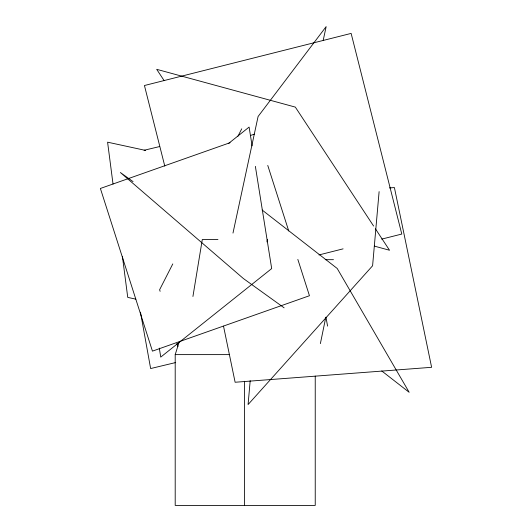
<?xml version="1.0" encoding="UTF-8"?>
<svg xmlns="http://www.w3.org/2000/svg" width="532" height="532" viewBox="0 0 532 532"><rect width="100%" height="100%" fill="white"/><g stroke="black" fill="none" stroke-linecap="round" stroke-linejoin="round"><path stroke-width="0.8" d="M250.186 380.666L248.085 404.559L372.593 265.774L379.117 191.613M192.93 296.484L202.306 239.486L217.96 239.486M266.978 241.927L267.383 239.486M320.377 343.619L325.684 317.803M232.983 233.069L258.093 116.495L326.156 26.6L323.197 40.366M315.237 376.084L315.237 505.4L175.201 505.4L175.201 354.618L179.158 342.083M172.794 263.912L159.613 289.747L160.119 291.33M237.964 136.199L241.734 128.817M228.341 143.653L249.102 127.088L252.108 145.901M230.063 142.702L100.388 188.468L152.445 351.133L309.458 295.726L297.834 259.403M250.373 135.534L254.276 134.157M318.954 254.941L343.087 248.856M381.69 239.121L401.793 234.053L351.133 33.403L144.438 85.519L164.787 166.104M144.132 150.263L159.487 146.586M175.68 362.545L150.636 368.55L140.468 312.191M389.451 187.929L394.405 187.557L431.612 367.306L235.117 382.249L223.507 326.129M325.232 259.676L333.464 259.676M175.201 354.618L229.565 354.618M145.655 150.43L107.59 142.184L113.03 184.065M135.833 299.144L127.74 297.388L122.407 256.331M374.309 246.097L389.53 250.246L375.426 228.813M133.06 181.638L120.372 172.514L243.403 278.549L284.128 307.835M262.123 210.02L337.202 268.467L409.181 392.31L381.763 370.964M373.604 226.047L295.327 107.105L156.701 69.326L163.982 80.392M176.877 343.406L177.894 346.558M267.762 165.432L288.736 230.974M325.956 317.145L327.579 326.129M255.367 166.343L271.686 268.574L160.744 357.098L159.307 348.108M244.461 381.298L244.461 505.4"/></g></svg>
